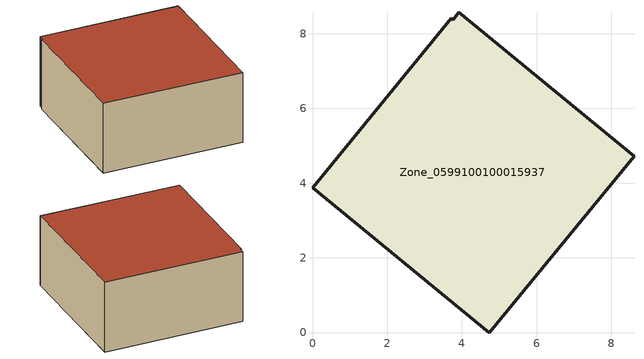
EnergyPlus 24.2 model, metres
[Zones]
Zone_0599100100015937
 floor ground (C_G): 3.77,8.37 3.92,8.57 8.61,4.72 4.73,0 0,3.88 3.72,8.41 z0
 wall outside (C_F): 0,3.88 4.73,0 8.61,4.72 3.92,8.57 3.77,8.37 3.72,8.41 0,3.88 z0:3.15
 roof outside (C_R): 3.92,8.57 3.77,8.37 3.72,8.41 0,3.88 4.73,0 8.61,4.72 z3.15
[BUILDING]
Pand.0599100100015937: North Axis=0; Terrain=City; Loads Convergence Tolerance Value=0.04; Temperature Convergence Tolerance Value=0.4; Solar Distribution=FullExterior; Maximum Number of Warmup Days=25; Minimum Number of Warmup Days=1
[Site:Location]
Rotterdam.The.Hague.AP_ZH_NLD Design_Conditions: Latitude=51.96; Longitude=4.45; Time Zone=1; Elevation=-4.5
[SITE:GROUNDTEMPERATURE:BUILDINGSURFACE]
18, 18, 18, 18, 18, 18, 18, 18, 18, 18, 18, 18
[MATERIAL] Thermal Absorptance=0.9; Solar Absorptance=0.7; Visible Absorptance=0.7
Name | Roughness | Thickness | Conductivity | Density | Specific Heat
G.D.2015-2018 | MediumSmooth | 0.15 | 0.0428571 | 540 | 1210
F.D.2015-2018 | Rough | 0.3 | 0.0666667 | 1920 | 840
R.D.2015-2018 | MediumRough | 0.2 | 0.0333333 | 1500 | 1000
[CONSTRUCTION]
C_G: G.D.2015-2018
C_F: F.D.2015-2018
C_R: R.D.2015-2018
[ZONE]
Zone_0599100100015937: Type=1; Multiplier=1; Ceiling Height=Autocalculate; Volume=Autocalculate; Floor Area=autocalculate; Part of Total Floor Area=Yes
[ZONEINFILTRATION:DESIGNFLOWRATE]
Infil_Zone_0599100100015937: Zone or ZoneList or Space or SpaceList=Zone_0599100100015937; Schedule=AlwaysOn; Design Flow Rate Calculation Method=Flow/Area; Flow Rate per Floor Area=0.0021; Constant Term Coefficient=1; Temperature Term Coefficient=0; Velocity Term Coefficient=0; Velocity Squared Term Coefficient=0
[HVACTEMPLATE:ZONE:IDEALLOADSAIRSYSTEM]
Zone_0599100100015937: Maximum Heating Supply Air Temperature=50; Minimum Cooling Supply Air Temperature=13; Maximum Heating Supply Air Humidity Ratio=0.0156; Minimum Cooling Supply Air Humidity Ratio=0.0077; Heating Limit=NoLimit; Cooling Limit=NoLimit; Dehumidification Control Type=ConstantSensibleHeatRatio; Cooling Sensible Heat Ratio=0.7; Dehumidification Setpoint=60; Humidification Control Type=None; Humidification Setpoint=30; Outdoor Air Method=None; Outdoor Air Flow Rate per Person=0.00944; Outdoor Air Flow Rate per Zone Floor Area=0; Outdoor Air Flow Rate per Zone=0; Demand Controlled Ventilation Type=None; Outdoor Air Economizer Type=NoEconomizer; Heat Recovery Type=None; Sensible Heat Recovery Effectiveness=0.7; Latent Heat Recovery Effectiveness=0.65
[ZONECONTROL:THERMOSTAT]
ThermostatControl_Zone_0599100100015937: Zone or ZoneList=Zone_0599100100015937; Control Type Schedule=DualSetpointControlType; Control 1=Thermostat_Zone_0599100100015937; Temperature Difference Between Cutout And Setpoint=0
[THERMOSTATSETPOINT:DUALSETPOINT]
Thermostat_Zone_0599100100015937: Heating Setpoint Temperature Schedule=HeatingSetpoint_Zone_0599100100015937; Cooling Setpoint Temperature Schedule=CoolingSetpoint_Zone_0599100100015937
[SCHEDULE:COMPACT]
HeatingSetpoint_Zone_0599100100015937: Through: 12/31, For: AllDays, Until: 24:00, 21
CoolingSetpoint_Zone_0599100100015937: Through: 12/31, For: AllDays, Until: 24:00, 24
DualSetpointControlType: Through: 12/31, For: AllDays, Until: 24:00, 4
AlwaysOn: Through: 12/31, For: AllDays, Until: 24:00, 1
